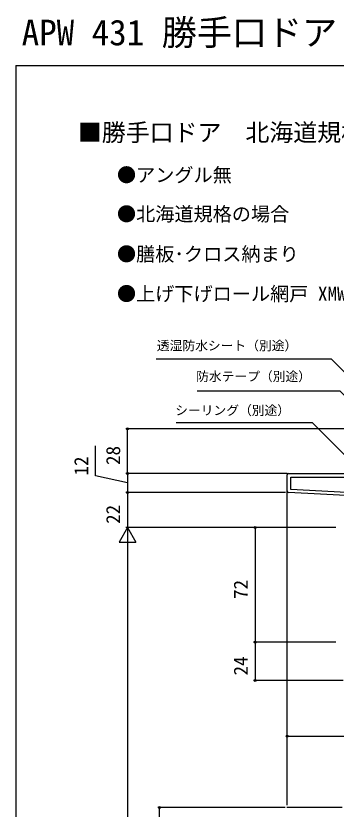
# Model space of a CAD drawing. Units: millimetres, scale not verified. Extents: x -525 to 525, y -783 to 779.
# Drawn here: x -525 to -324.3, y 280.5 to 778.5 of the extents above; entities that cross this region are included whole.
import ezdxf
from ezdxf.enums import TextEntityAlignment as Align

# ---------------------------------------------------------------- set-up
doc = ezdxf.new("R2010")
doc.units = ezdxf.units.MM
doc.header["$LTSCALE"] = 4
for name, color, linetype in [('0-1_USER1', 3, 'Continuous'), ('0-2_YKK_11', 7, 'Continuous'), ('0-4_YKK_12', 2, 'Continuous'), ('0-7_YKK_D', 6, 'Continuous'), ('0-8_YKK_ZWAK', 7, 'Continuous')]:
    doc.layers.add(name, color=color, linetype=linetype)
doc.styles.add('ＭＳ ゴシック', font='')
doc.styles.get('ＭＳ ゴシック').set_extended_font_data('MS Gothic')

msp = doc.modelspace()

# ---------------------------------------------------------------- linework, layer by layer
at = {"layer": '0-2_YKK_11'}
msp.add_line((-355, 480.249), (-355, 490.3), dxfattribs=at)
for points in [[(-354, 491.3), (-293.4, 491.3), (-293.4, 519.3), (-290, 519.3), (-290, 517.4), (-290.5, 516.9), (-291, 516.4), (-291, 491.3), (-240, 491.3), (-240, 489.8), (-227.5, 489.8), (-227.5, 491.3), (-225, 491.3), (-225, 487.3), (-240, 487.3)], [(-303.785, 450.474), (-302.793, 456.1), (-307.6, 456.1), (-307.6, 450.744), (-307.058, 449.876), (-307.377, 449.3), (-310, 449.3), (-310, 476.942), (-354.052, 479.25)]]:
    msp.add_lwpolyline(points, dxfattribs=at)
msp.add_lwpolyline([(-310, 478.944), (-352.6, 481.177), (-352.6, 488.9), (-310, 488.9)], close=True, dxfattribs=at)
for centre, start, end in [((-354, 490.3), 90.00001, 179.99999), ((-354, 480.249), 180, 266.99997)]:
    msp.add_arc(centre, 1, start, end, dxfattribs=at)
at = {"layer": '0-4_YKK_12'}
for p, q in [((-355.003, 283.07), (-354.996, 480.164)), ((-320.486, 281.57), (-355.107, 281.57))]:
    msp.add_line(p, q, dxfattribs=at)
at = {"layer": '0-7_YKK_D'}
for p, q in [((-293.9, 519.3), (-456.005, 519.3)), ((-455.005, 491.3), (-455.005, 519.3)), ((-355, 491.3), (-456.005, 491.3)), ((-358, 491.3), (-456.005, 491.3)), ((-455.005, 491.3), (-455.005, 479.3)), ((-356, 479.3), (-456.005, 479.3)), ((-356, 479.3), (-456.005, 479.3)), ((-455.005, 479.3), (-455.005, 457.299)), ((-455.005, 457.299), (-460.255, 448.206)), ((-324.5, 457.299), (-456.005, 457.299)), ((-324.5, 457.299), (-456.005, 457.299)), ((-455.005, 457.299), (-449.755, 448.206)), ((-455.005, 457.299), (-455.005, 439.113)), ((-324.5, 457.299), (-376, 457.299)), ((-375, 457.299), (-375, 385.299)), ((-460.255, 448.206), (-449.755, 448.206)), ((-455.005, 446.799), (-455.005, 65.8)), ((-324.5, 385.299), (-376, 385.299)), ((-324.5, 385.299), (-376, 385.299)), ((-375, 385.299), (-375, 361.3)), ((-319.782, 361.3), (-376, 361.3)), ((-355.005, 326.299), (-240, 326.299)), ((-356.107, 281.57), (-436, 281.57)), ((-435, 55.301), (-435, 281.57))]:
    msp.add_line(p, q, dxfattribs=at)
for points in [[(-292, 527.956), (-293.803, 529.759), (-327.048, 563.004), (-437.119, 563.004)], [(-294.4, 515.697), (-296.203, 517.5), (-321.707, 543.004), (-411.38, 543.004)], [(-311.845, 495.697), (-313.648, 497.5), (-339.152, 523.004), (-424.616, 523.004)], [(-455.005, 485.3), (-475.005, 489.762), (-475.005, 508.489)]]:
    msp.add_lwpolyline(points, dxfattribs=at)
for centre in [(-455.005, 519.3), (-455.005, 491.3), (-455.005, 491.3), (-455.005, 479.3), (-375, 457.299), (-375, 385.299), (-375, 385.299), (-375, 361.3), (-355.005, 326.299), (-435, 281.57)]:
    msp.add_circle(centre, 0.637, dxfattribs=at)
at = {"layer": '0-8_YKK_ZWAK'}
for q in [(-525, -782.7), (525, 747.3)]:
    msp.add_line((-525, 747.3), q, dxfattribs=at)

# ---------------------------------------------------------------- texts
at = {"layer": '0-1_USER1', "style": 'ＭＳ ゴシック'}
for s, height, p in [('APW 431 勝手口ドア', 16.13, (-521.375, 755.175)), ('■勝手口ドア\u3000北海道規格･本州規格', 11, (-486.153, 696.516)), ('●アングル無', 8.798, (-461.636, 671.595)), ('●北海道規格の場合', 8.798, (-461.636, 647.073)), ('●膳板･クロス納まり', 8.798, (-461.636, 621.936)), ('●上げ下げロール網戸 XMWを取付けた場合', 8.798, (-461.636, 597.005))]:
    msp.add_text(s, height=height, dxfattribs=at).set_placement(p, align=Align.BOTTOM_LEFT)
at = {"layer": '0-7_YKK_D', "style": 'ＭＳ ゴシック'}
for s, p in [('透湿防水シート（別途）', (-436.62, 566.8)), ('防水テープ（別途）', (-412.003, 547.466)), ('シーリング（別途）', (-425.121, 526.176))]:
    msp.add_text(s, height=5.865, dxfattribs=at).set_placement(p, align=Align.BOTTOM_LEFT)
for s, p in [('28', (-457.005, 496.539)), ('12', (-477.005, 489.921)), ('22', (-457.005, 459.572)), ('72', (-377, 412.436)), ('24', (-377, 364.402))]:
    msp.add_text(s, height=8.798, rotation=90, dxfattribs=at).set_placement(p, align=Align.BOTTOM_LEFT)

doc.saveas('drawing.dxf')
